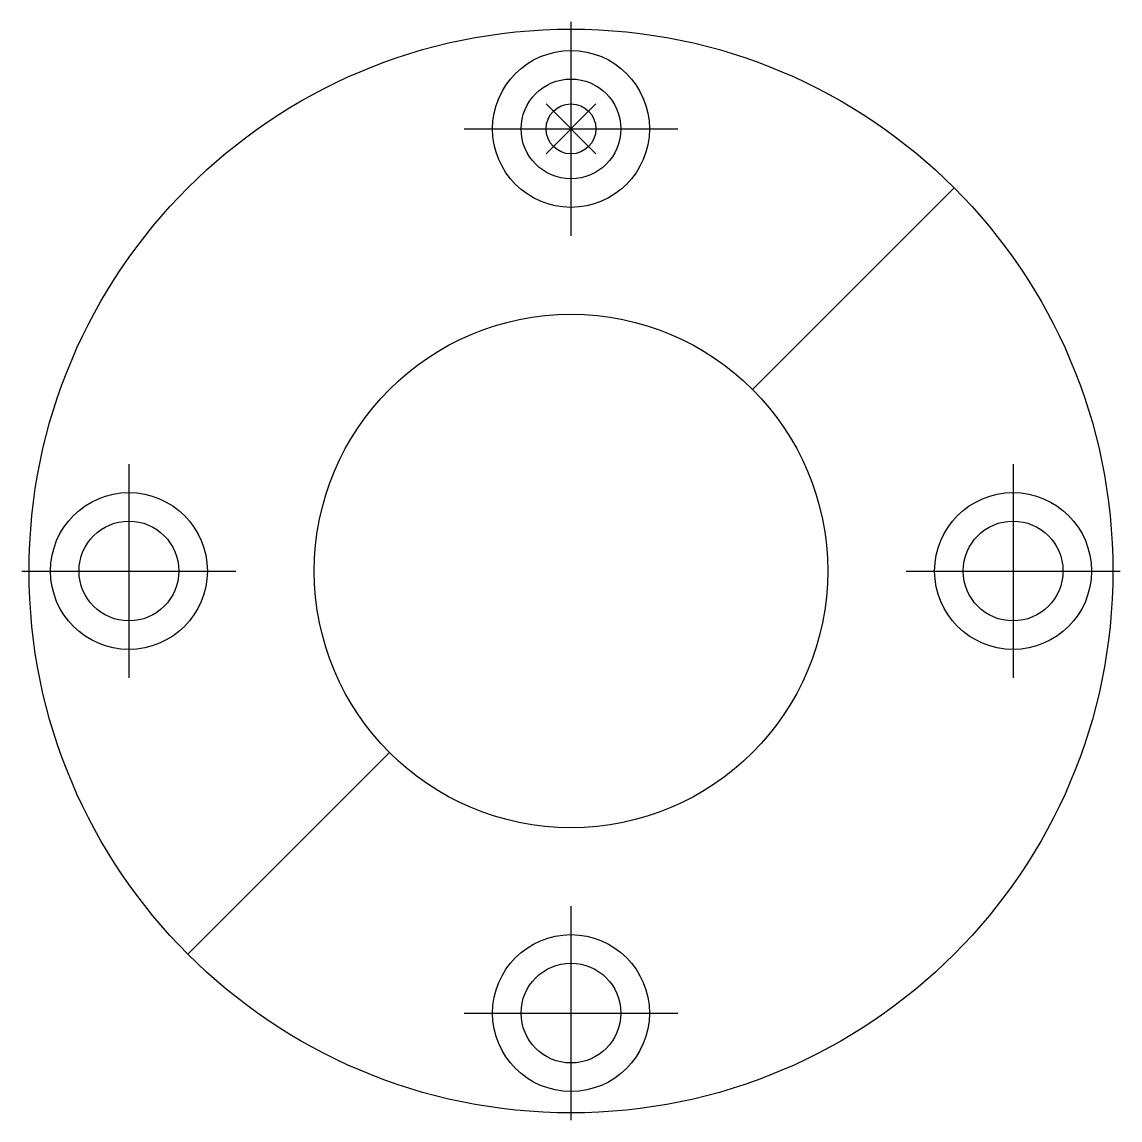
# Model space of a CAD drawing. Extents: x 456.2 to 533.2, y 705.2 to 782.2.
import ezdxf

# ---------------------------------------------------------------- set-up
doc = ezdxf.new("R2010")
doc.units = 0
doc.header["$MEASUREMENT"] = 0
doc.linetypes.add('CENTER', pattern=[22, 20, -1, 0, -1])
doc.layers.get('0').update_dxf_attribs({"linetype": 'CONTINUOUS'})
doc.layers.add('$PARTREF_BOM', color=7, linetype='CONTINUOUS')
doc.styles.get("Standard").update_dxf_attribs({"font": 'txt.shx', "bigfont": 'chineset.shx'})

# ---------------------------------------------------------------- blocks, each defined once
blk = doc.blocks.new('PARTREF')
at = {"layer": '$PARTREF_BOM', "color": 2}
for p, q in [((-1.75, -1.75), (1.75, 1.75)), ((-1.75, 1.75), (1.75, -1.75))]:
    blk.add_line(p, q, dxfattribs=at)
blk.add_circle((0, 0), 1.75, dxfattribs=at)
at = {"layer": '$PARTREF_BOM', "color": 2, "flags": 1}
for tag, p in [('TAG15', (5.594, -4.742)), ('TAG5', (-16.086, -4.95)), ('TAG10', (-5.651, -4.998)), ('TAG4', (-16.086, -8.95)), ('TAG9', (-5.651, -8.998)), ('TAG14', (5.594, -8.742)), ('TAG3', (-16.086, -12.95)), ('TAG8', (-5.651, -12.998)), ('TAG13', (5.594, -12.742)), ('TAG2', (-16.086, -16.95)), ('TAG7', (-5.651, -16.998)), ('TAG12', (5.594, -16.742)), ('TAG1', (-16.086, -20.95)), ('TAG11', (5.594, -20.742)), ('TAG6', (-5.651, -20.998))]:
    blk.add_attdef(tag, p, '', height=2.5, dxfattribs=at)

msp = doc.modelspace()

# ---------------------------------------------------------------- linework, layer by layer
at = {"color": 7, "linetype": 'CONTINUOUS'}
for p, q in [((494.738, 782.187), (494.738, 767.187)), ((507.466, 756.415), (521.608, 770.557)), ((463.738, 751.187), (463.738, 736.187)), ((525.738, 751.187), (525.738, 736.187)), ((467.868, 716.817), (482.01, 730.959)), ((494.738, 720.187), (494.738, 705.187))]:
    msp.add_line(p, q, dxfattribs=at)
at = {"color": 1, "linetype": 'CENTER'}
for p, q in [((487.238, 774.687), (502.238, 774.687)), ((456.238, 743.687), (471.238, 743.687)), ((518.238, 743.687), (533.238, 743.687)), ((487.238, 712.687), (502.238, 712.687))]:
    msp.add_line(p, q, dxfattribs=at)
at = {"color": 7, "linetype": 'CONTINUOUS'}
for centre, radius in [((494.738, 743.687), 38), ((494.738, 774.687), 5.5), ((494.738, 774.687), 3.5), ((494.738, 743.687), 18), ((463.738, 743.687), 5.5), ((525.738, 743.687), 5.5), ((463.738, 743.687), 3.5), ((525.738, 743.687), 3.5), ((494.738, 712.687), 5.5), ((494.738, 712.687), 3.5)]:
    msp.add_circle(centre, radius, dxfattribs=at)

# ---------------------------------------------------------------- block references
at = {"color": 7}
msp.add_blockref('PARTREF', (494.738, 774.687), dxfattribs=at)

doc.saveas('drawing.dxf')
